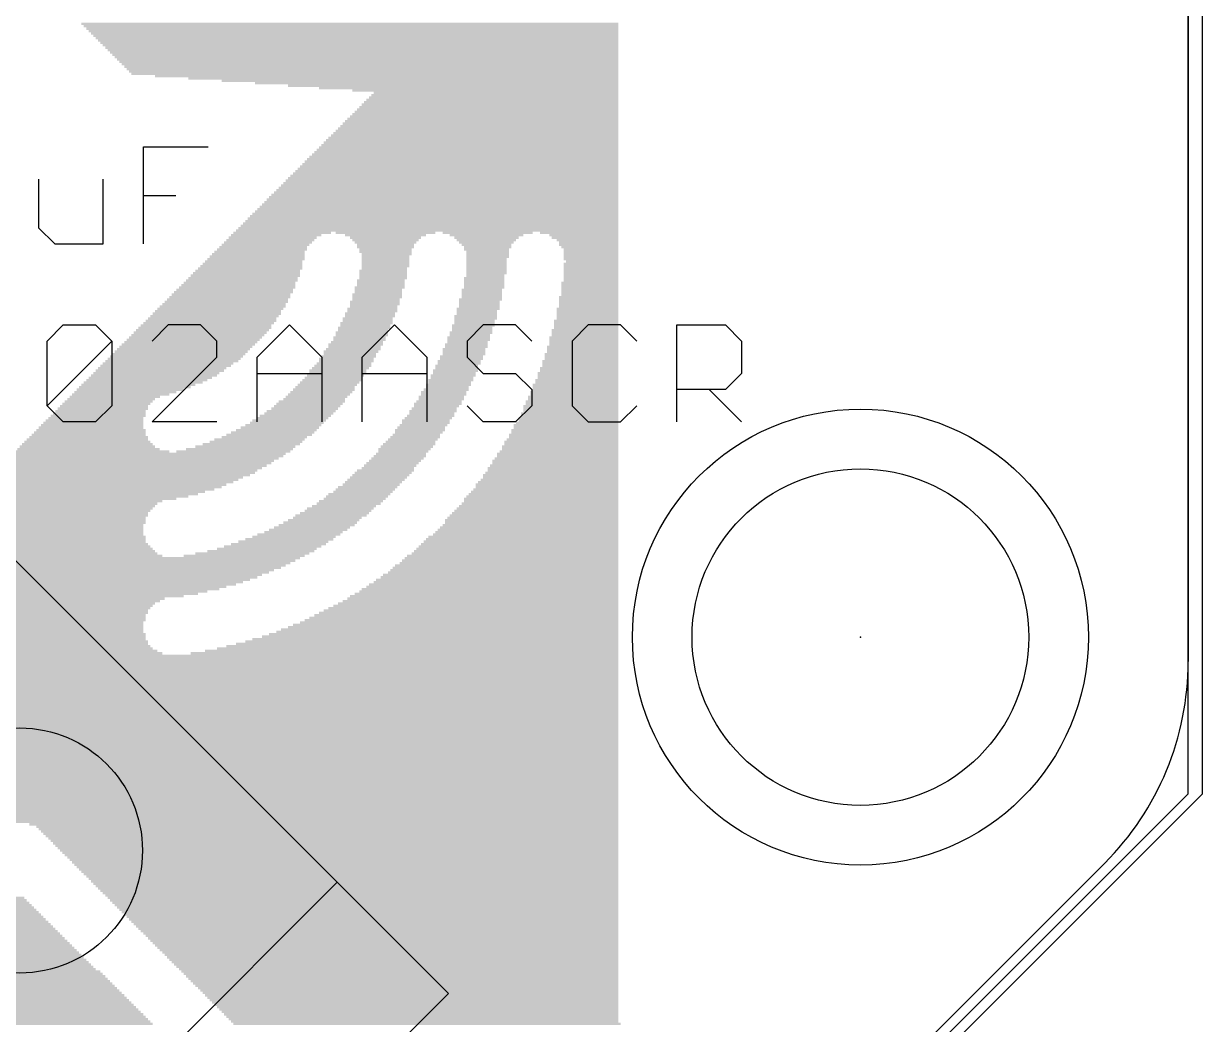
# Model space of a CAD drawing. Extents: x -40.8 to 40.8, y -42.1 to 43.9.
# Drawn here: x 30.26 to 40.77, y -19.58 to -10.66 of the extents above; entities that cross this region are included whole.
import ezdxf

# ---------------------------------------------------------------- set-up
doc = ezdxf.new("R2010")
doc.units = 0
for name, color, linetype in [('1', 22, 'CONTINUOUS'), ('16', 5, 'CONTINUOUS'), ('17', 82, 'CONTINUOUS'), ('20', 4, 'CONTINUOUS'), ('200', 2, 'CONTINUOUS'), ('21', 2, 'CONTINUOUS'), ('23', 2, 'CONTINUOUS'), ('27', 253, 'CONTINUOUS')]:
    doc.layers.add(name, color=color, linetype=linetype)

# ---------------------------------------------------------------- blocks, each defined once
blk = doc.blocks.new('ROUNDP')
blk.add_circle((0, 0), 0.5)
blk = doc.blocks.new('RECT')
blk.add_solid([(-0.5, -0.5), (0.5, -0.5), (-0.5, 0.5), (0.5, 0.5)])

msp = doc.modelspace()

# ---------------------------------------------------------------- linework, layer by layer
at = {"layer": '1'}
for p, q in [((40.767, -17.526), (40.767, 17.272)), ((17.526, -40.767), (40.767, -17.526))]:
    msp.add_line(p, q, dxfattribs=at)
at = {"layer": '16'}
for p, q in [((40.64, -17.526), (40.64, 17.272)), ((17.399, -40.767), (40.64, -17.526))]:
    msp.add_line(p, q, dxfattribs=at)
at = {"layer": '20'}
for p, q in [((40.64, 16.3469), (40.64, -16.3469)), ((39.8961, -18.143), (18.143, -39.8961))]:
    msp.add_line(p, q, dxfattribs=at)
msp.add_circle((37.719, -16.129), 1.5, dxfattribs=at)
msp.add_arc((38.1, -16.3469), 2.54, 315, 0, dxfattribs=at)
at = {"layer": '21'}
for p, q in [((33.0572, -18.3141), (29.0974, -14.3543)), ((28.1075, -23.2638), (33.0572, -18.3141)), ((34.0472, -19.304), (33.0572, -18.3141)), ((29.0974, -24.2537), (34.0472, -19.304))]:
    msp.add_line(p, q, dxfattribs=at)
msp.add_circle((37.719, -16.129), 2.032, dxfattribs=at)
at = {"layer": '23'}
msp.add_point((37.719, -16.129), dxfattribs=at)
at = {"layer": '27'}
for p, q in [((31.3308, -12.6238), (31.3308, -11.7595)), ((31.3308, -11.7595), (31.907, -11.7595)), ((30.3952, -12.0476), (30.3952, -12.4797)), ((30.9715, -12.6238), (30.9715, -12.0476)), ((31.3308, -12.1916), (31.6189, -12.1916)), ((30.3952, -12.4797), (30.5393, -12.6238)), ((30.5393, -12.6238), (30.9715, -12.6238)), ((30.4713, -13.491), (30.6154, -13.347)), ((30.6154, -13.347), (30.9035, -13.347)), ((30.9035, -13.347), (31.0475, -13.491)), ((31.5509, -13.347), (31.4068, -13.491)), ((31.839, -13.347), (31.5509, -13.347)), ((31.983, -13.491), (31.839, -13.347)), ((32.3423, -13.6351), (32.6304, -13.347)), ((32.6304, -13.347), (32.9186, -13.6351)), ((33.2779, -13.6351), (33.566, -13.347)), ((33.566, -13.347), (33.8541, -13.6351)), ((34.3574, -13.347), (34.2134, -13.491)), ((34.6455, -13.347), (34.3574, -13.347)), ((34.7896, -13.491), (34.6455, -13.347)), ((35.2929, -13.347), (35.1489, -13.491)), ((35.5811, -13.347), (35.2929, -13.347)), ((35.7251, -13.491), (35.5811, -13.347)), ((36.0844, -14.2113), (36.0844, -13.347)), ((36.0844, -13.347), (36.5166, -13.347)), ((36.5166, -13.347), (36.6606, -13.491)), ((30.4713, -14.0672), (30.4713, -13.491)), ((30.4713, -14.0672), (31.0475, -13.491)), ((31.0475, -13.491), (31.0475, -14.0672)), ((31.983, -13.6351), (31.983, -13.491)), ((34.2134, -13.491), (34.2134, -13.6351)), ((35.1489, -13.491), (35.1489, -14.0672)), ((36.6606, -13.491), (36.6606, -13.7791)), ((31.4068, -14.2113), (31.983, -13.6351)), ((32.3423, -14.2113), (32.3423, -13.6351)), ((32.9186, -13.6351), (32.9186, -14.2113)), ((33.2779, -14.2113), (33.2779, -13.6351)), ((33.8541, -13.6351), (33.8541, -14.2113)), ((34.2134, -13.6351), (34.3574, -13.7791)), ((32.3423, -13.7791), (32.9186, -13.7791)), ((33.2779, -13.7791), (33.8541, -13.7791)), ((34.3574, -13.7791), (34.6455, -13.7791)), ((34.6455, -13.7791), (34.7896, -13.9232)), ((36.6606, -13.7791), (36.5166, -13.9232)), ((34.7896, -13.9232), (34.7896, -14.0672)), ((36.5166, -13.9232), (36.0844, -13.9232)), ((36.3725, -13.9232), (36.6606, -14.2113)), ((30.6154, -14.2113), (30.4713, -14.0672)), ((31.0475, -14.0672), (30.9035, -14.2113)), ((34.3574, -14.2113), (34.2134, -14.0672)), ((34.7896, -14.0672), (34.6455, -14.2113)), ((35.1489, -14.0672), (35.2929, -14.2113)), ((35.5811, -14.2113), (35.7251, -14.0672)), ((30.9035, -14.2113), (30.6154, -14.2113)), ((31.983, -14.2113), (31.4068, -14.2113)), ((34.6455, -14.2113), (34.3574, -14.2113)), ((35.2929, -14.2113), (35.5811, -14.2113))]:
    msp.add_line(p, q, dxfattribs=at)

# ---------------------------------------------------------------- block references
at = {"layer": '17', "xscale": 2.1844, "yscale": 2.1844, "rotation": 45}
msp.add_blockref('ROUNDP', (30.2288, -18.0312), dxfattribs=at)
msp.add_blockref('ROUNDP', (30.2288, -18.0312), dxfattribs=at)
at = {"layer": '200', "yscale": 0.0212}
for p, xscale in [((33.1692, -10.6633), 4.7844), ((33.1798, -10.6844), 4.7632), ((33.1904, -10.7056), 4.7421), ((33.2009, -10.7268), 4.7209), ((33.2116, -10.748), 4.6997), ((33.2221, -10.7691), 4.6786), ((33.2327, -10.7903), 4.6574), ((33.2433, -10.8115), 4.6362), ((33.2539, -10.8326), 4.615), ((33.2645, -10.8538), 4.5939), ((33.2751, -10.875), 4.5727), ((33.2857, -10.8961), 4.5515), ((33.2962, -10.9173), 4.5304), ((33.3068, -10.9385), 4.5092), ((33.3174, -10.9597), 4.488), ((33.328, -10.9808), 4.4669), ((33.3386, -11.002), 4.4457), ((33.3492, -11.0232), 4.4245), ((33.3597, -11.0443), 4.4033), ((33.3703, -11.0655), 4.3822), ((33.3809, -11.0867), 4.361), ((33.3915, -11.1078), 4.3398), ((33.4974, -11.129), 4.1281), ((33.6455, -11.1502), 3.8318), ((33.7937, -11.1714), 3.5354), ((33.9419, -11.1925), 3.239), ((34.0901, -11.2137), 2.9426), ((34.2277, -11.2349), 2.6674), ((34.3759, -11.256), 2.371), ((34.4394, -11.3407), 2.244), ((34.45, -11.3195), 2.2228), ((34.4606, -11.2984), 2.2017), ((34.4712, -11.2772), 2.1805), ((34.3865, -11.4466), 2.3499), ((34.3971, -11.4254), 2.3287), ((34.4077, -11.4042), 2.3075), ((34.4183, -11.3831), 2.2863), ((34.4288, -11.3619), 2.2652), ((34.3336, -11.5524), 2.4557), ((34.3441, -11.5312), 2.4345), ((34.3547, -11.5101), 2.4134), ((34.3653, -11.4889), 2.3922), ((34.3759, -11.4677), 2.371), ((34.2806, -11.6583), 2.5616), ((34.2912, -11.6371), 2.5404), ((34.3018, -11.6159), 2.5192), ((34.3124, -11.5948), 2.498), ((34.3229, -11.5736), 2.4769), ((34.2277, -11.7641), 2.6674), ((34.2383, -11.7429), 2.6462), ((34.2489, -11.7218), 2.6251), ((34.2595, -11.7006), 2.6039), ((34.2701, -11.6794), 2.5827), ((34.1748, -11.87), 2.7733), ((34.1853, -11.8488), 2.7521), ((34.196, -11.8276), 2.7309), ((34.2066, -11.8065), 2.7097), ((34.2171, -11.7853), 2.6886), ((34.1219, -11.9758), 2.8791), ((34.1324, -11.9546), 2.8579), ((34.143, -11.9335), 2.8368), ((34.1536, -11.9123), 2.8156), ((34.1642, -11.8911), 2.7944), ((34.0689, -12.0817), 2.985), ((34.0795, -12.0605), 2.9638), ((34.0901, -12.0393), 2.9426), ((34.1007, -12.0182), 2.9214), ((34.1112, -11.997), 2.9003), ((34.016, -12.1875), 3.0908), ((34.0266, -12.1663), 3.0696), ((34.0372, -12.1452), 3.0485), ((34.0478, -12.124), 3.0273), ((34.0584, -12.1028), 3.0061), ((33.9631, -12.2934), 3.1967), ((33.9736, -12.2722), 3.1755), ((33.9843, -12.251), 3.1543), ((33.9948, -12.2299), 3.1331), ((34.0054, -12.2087), 3.112), ((33.9102, -12.3992), 3.3025), ((33.9207, -12.378), 3.2813), ((33.9313, -12.3569), 3.2602), ((33.9419, -12.3357), 3.239), ((33.9525, -12.3145), 3.2178), ((33.8572, -12.5051), 3.4084), ((33.8678, -12.4839), 3.3872), ((33.8784, -12.4627), 3.366), ((33.889, -12.4416), 3.3448), ((33.8996, -12.4204), 3.3237), ((32.4389, -12.6109), 0.7833), ((32.4601, -12.5897), 0.7833), ((32.4811, -12.5686), 0.7833), ((32.513, -12.5474), 0.8045), ((32.5659, -12.5262), 0.8679), ((33.4868, -12.5262), 0.8891), ((33.4868, -12.5474), 0.7197), ((33.4868, -12.5686), 0.6351), ((33.4868, -12.5897), 0.5927), ((33.4868, -12.6109), 0.5505), ((34.3971, -12.5262), 0.8045), ((34.3865, -12.5474), 0.6563), ((34.3865, -12.5686), 0.5716), ((34.3865, -12.5897), 0.5292), ((34.3865, -12.6109), 0.4869), ((35.2121, -12.5262), 0.6986), ((35.2544, -12.5474), 0.6139), ((35.2651, -12.5686), 0.5927), ((35.2862, -12.5897), 0.5504), ((35.2968, -12.6109), 0.5292), ((32.3542, -12.7168), 0.8257), ((32.3648, -12.6956), 0.8045), ((32.3859, -12.6744), 0.8044), ((32.3965, -12.6533), 0.7832), ((32.4177, -12.6321), 0.7833), ((33.4868, -12.6321), 0.5081), ((33.4868, -12.6533), 0.5081), ((33.4868, -12.6744), 0.4657), ((33.4868, -12.6956), 0.4657), ((33.4974, -12.7168), 0.4445), ((34.3865, -12.6321), 0.4446), ((34.3971, -12.6533), 0.4234), ((34.3865, -12.6744), 0.4022), ((34.3971, -12.6956), 0.3811), ((34.3971, -12.7168), 0.3811), ((35.2968, -12.6321), 0.5292), ((35.3073, -12.6533), 0.5081), ((35.318, -12.6744), 0.4869), ((35.318, -12.6956), 0.4869), ((35.318, -12.7168), 0.4869), ((32.2906, -12.8226), 0.9103), ((32.3013, -12.8014), 0.8891), ((32.3118, -12.7803), 0.868), ((32.333, -12.7591), 0.868), ((32.3436, -12.7379), 0.8468), ((33.4868, -12.7379), 0.4234), ((33.4868, -12.7591), 0.4234), ((33.4868, -12.7803), 0.4234), ((33.4868, -12.8014), 0.4234), ((33.4868, -12.8226), 0.4234), ((34.3971, -12.7379), 0.3811), ((34.3865, -12.7591), 0.3599), ((34.3865, -12.7803), 0.3599), ((34.3865, -12.8014), 0.3599), ((34.3865, -12.8226), 0.3599), ((35.318, -12.7379), 0.4869), ((35.318, -12.7591), 0.4869), ((35.318, -12.8014), 0.4869), ((35.318, -12.8226), 0.4869), ((35.3285, -12.7803), 0.4657), ((32.2165, -12.9285), 0.9739), ((32.2377, -12.9073), 0.9738), ((32.2483, -12.8861), 0.9526), ((32.2589, -12.865), 0.9314), ((32.2801, -12.8438), 0.9315), ((33.4656, -12.865), 0.4234), ((33.4656, -12.8861), 0.4234), ((33.4656, -12.9073), 0.4234), ((33.4656, -12.9285), 0.4234), ((33.4762, -12.8438), 0.4022), ((34.3653, -12.9285), 0.3599), ((34.3759, -12.9073), 0.3388), ((34.3865, -12.8438), 0.3599), ((34.3865, -12.865), 0.3599), ((34.3865, -12.8861), 0.3599), ((35.318, -12.8438), 0.4869), ((35.318, -12.865), 0.4869), ((35.318, -12.8861), 0.4869), ((35.318, -12.9073), 0.4869), ((35.318, -12.9285), 0.4869), ((32.1425, -13.0343), 1.0373), ((32.1637, -13.0132), 1.0373), ((32.1742, -12.992), 1.0162), ((32.1848, -12.9708), 0.995), ((32.206, -12.9496), 0.995), ((33.4338, -13.0132), 0.4446), ((33.4232, -13.0343), 0.4234), ((33.4444, -12.9496), 0.4234), ((33.4444, -12.9708), 0.4234), ((33.4444, -12.992), 0.4234), ((34.3441, -13.0343), 0.3599), ((34.3653, -12.9496), 0.3599), ((34.3653, -12.9708), 0.3599), ((34.3653, -12.992), 0.3599), ((34.3653, -13.0132), 0.3599), ((35.3073, -12.9708), 0.5081), ((35.3073, -12.992), 0.5081), ((35.3073, -13.0132), 0.5081), ((35.3073, -13.0343), 0.5081), ((35.318, -12.9496), 0.4869), ((32.0684, -13.1402), 1.1009), ((32.0789, -13.119), 1.0797), ((32.1001, -13.0978), 1.0797), ((32.1108, -13.0767), 1.0585), ((32.1319, -13.0555), 1.0585), ((33.3915, -13.1402), 0.4446), ((33.4126, -13.0767), 0.4445), ((33.4126, -13.0978), 0.4445), ((33.4021, -13.119), 0.4234), ((33.4232, -13.0555), 0.4234), ((34.3229, -13.1402), 0.3599), ((34.3336, -13.119), 0.3811), ((34.3441, -13.0555), 0.3599), ((34.3441, -13.0767), 0.3599), ((34.3441, -13.0978), 0.3599), ((35.2968, -13.0978), 0.5292), ((35.2968, -13.119), 0.5292), ((35.2968, -13.1402), 0.5292), ((35.3073, -13.0555), 0.5081), ((35.3073, -13.0767), 0.5081), ((31.9837, -13.246), 1.1432), ((31.9943, -13.2248), 1.122), ((32.0154, -13.2037), 1.122), ((32.0366, -13.1825), 1.122), ((32.0472, -13.1613), 1.1008), ((33.3492, -13.246), 0.4445), ((33.3703, -13.2037), 0.4446), ((33.3703, -13.2248), 0.4446), ((33.3915, -13.1613), 0.4446), ((33.3809, -13.1825), 0.4234), ((34.3124, -13.2037), 0.381), ((34.3018, -13.2248), 0.3598), ((34.3018, -13.246), 0.3598), ((34.3229, -13.1613), 0.3599), ((34.3229, -13.1825), 0.3599), ((35.2862, -13.2037), 0.5504), ((35.2862, -13.2248), 0.5504), ((35.2862, -13.246), 0.5504), ((35.2968, -13.1613), 0.5292), ((35.2968, -13.1825), 0.5292), ((31.8884, -13.3519), 1.1644), ((31.9096, -13.3307), 1.1644), ((31.9308, -13.3095), 1.1643), ((31.9413, -13.2884), 1.1431), ((31.9625, -13.2672), 1.1432), ((33.3174, -13.3307), 0.4658), ((33.3068, -13.3519), 0.4446), ((33.328, -13.2884), 0.4446), ((33.328, -13.3095), 0.4446), ((33.3492, -13.2672), 0.4445), ((34.2701, -13.3519), 0.3811), ((34.2912, -13.2672), 0.381), ((34.2912, -13.2884), 0.381), ((34.2807, -13.3095), 0.3599), ((34.2807, -13.3307), 0.3599), ((35.2756, -13.3095), 0.5716), ((35.2756, -13.3307), 0.5716), ((35.2756, -13.3519), 0.5716), ((35.2862, -13.2672), 0.5504), ((35.2862, -13.2884), 0.5504), ((31.7932, -13.4577), 1.1855), ((31.8144, -13.4365), 1.1855), ((31.8355, -13.4154), 1.1856), ((31.8567, -13.3942), 1.1855), ((31.8779, -13.373), 1.1855), ((33.2539, -13.4577), 0.4658), ((33.2751, -13.4154), 0.4657), ((33.2751, -13.4365), 0.4657), ((33.2857, -13.3942), 0.4445), ((33.2963, -13.373), 0.4657), ((34.2277, -13.4577), 0.381), ((34.2489, -13.4154), 0.3811), ((34.2383, -13.4365), 0.3599), ((34.2595, -13.373), 0.3599), ((34.2595, -13.3942), 0.3599), ((35.2544, -13.4577), 0.6139), ((35.2651, -13.3942), 0.5927), ((35.2651, -13.4154), 0.5927), ((35.2651, -13.4365), 0.5927), ((35.2756, -13.373), 0.5716), ((31.7085, -13.5424), 1.1855), ((31.7297, -13.5212), 1.1855), ((31.7508, -13.5001), 1.1855), ((31.772, -13.4789), 1.1855), ((33.2221, -13.5212), 0.4869), ((33.2116, -13.5424), 0.4657), ((33.2327, -13.5001), 0.4658), ((33.2539, -13.4789), 0.4658), ((34.2066, -13.5212), 0.3811), ((34.2066, -13.5424), 0.3811), ((34.2277, -13.4789), 0.381), ((34.2172, -13.5001), 0.3599), ((35.2439, -13.5424), 0.6351), ((35.2544, -13.4789), 0.6139), ((35.2544, -13.5001), 0.6139), ((35.2544, -13.5212), 0.6139), ((31.6027, -13.6482), 1.1855), ((31.6238, -13.6271), 1.1856), ((31.645, -13.6059), 1.1855), ((31.6662, -13.5847), 1.1855), ((31.6873, -13.5636), 1.1856), ((33.1375, -13.6482), 0.4869), ((33.1587, -13.6271), 0.4869), ((33.1797, -13.5847), 0.4869), ((33.1692, -13.6059), 0.4658), ((33.2009, -13.5636), 0.4869), ((34.1642, -13.6271), 0.381), ((34.1642, -13.6482), 0.381), ((34.1853, -13.5636), 0.3811), ((34.1853, -13.5847), 0.3811), ((34.1853, -13.6059), 0.3811), ((35.2332, -13.6059), 0.6563), ((35.2332, -13.6271), 0.6563), ((35.2332, -13.6482), 0.6563), ((35.2439, -13.5636), 0.6351), ((35.2439, -13.5847), 0.6351), ((31.4756, -13.7541), 1.1432), ((31.4968, -13.7329), 1.1432), ((31.5286, -13.7118), 1.1643), ((31.5497, -13.6906), 1.1644), ((31.5815, -13.6694), 1.1855), ((33.0633, -13.7541), 0.5081), ((33.0846, -13.7329), 0.5081), ((33.1057, -13.7118), 0.508), ((33.1163, -13.6906), 0.4869), ((33.1375, -13.6694), 0.4869), ((34.1113, -13.7541), 0.4022), ((34.1219, -13.7118), 0.3811), ((34.1219, -13.7329), 0.3811), ((34.1431, -13.6694), 0.3811), ((34.1431, -13.6906), 0.3811), ((35.2121, -13.7329), 0.6986), ((35.2121, -13.7541), 0.6986), ((35.2227, -13.6694), 0.6774), ((35.2227, -13.6906), 0.6774), ((35.2227, -13.7118), 0.6774), ((31.3275, -13.8599), 1.0585), ((31.3592, -13.8388), 1.0797), ((31.3909, -13.8176), 1.1008), ((31.4227, -13.7964), 1.122), ((31.4439, -13.7753), 1.1221), ((32.9892, -13.8599), 0.5293), ((33.0104, -13.8388), 0.5293), ((33.0211, -13.8176), 0.5081), ((33.0421, -13.7964), 0.5081), ((33.0633, -13.7753), 0.5081), ((34.0689, -13.8388), 0.4022), ((34.0584, -13.8599), 0.3811), ((34.0901, -13.7964), 0.4022), ((34.0795, -13.8176), 0.381), ((34.1007, -13.7753), 0.381), ((35.191, -13.8388), 0.7409), ((35.191, -13.8599), 0.7409), ((35.2015, -13.7753), 0.7198), ((35.2015, -13.7964), 0.7198), ((35.2015, -13.8176), 0.7198), ((31.1263, -13.9658), 0.868), ((31.1687, -13.9446), 0.9103), ((31.211, -13.9235), 0.9526), ((31.2533, -13.9023), 0.995), ((31.2851, -13.8811), 1.0162), ((32.894, -13.9658), 0.5504), ((32.9152, -13.9446), 0.5504), ((32.9363, -13.9235), 0.5504), ((32.9469, -13.9023), 0.5292), ((32.9681, -13.8811), 0.5292), ((34.0054, -13.9446), 0.4022), ((34.0054, -13.9658), 0.4022), ((34.0266, -13.9235), 0.4022), ((34.0372, -13.9023), 0.3811), ((34.0478, -13.8811), 0.4023), ((35.1698, -13.9446), 0.7833), ((35.1698, -13.9658), 0.7833), ((35.1804, -13.8811), 0.7621), ((35.1804, -13.9023), 0.7621), ((35.1804, -13.9235), 0.7621), ((30.9782, -14.0716), 0.7833), ((30.9992, -14.0505), 0.7833), ((31.0205, -14.0293), 0.7833), ((31.0417, -14.0081), 0.7833), ((31.0734, -13.987), 0.8045), ((32.7882, -14.0716), 0.5927), ((32.8093, -14.0505), 0.5928), ((32.8305, -14.0293), 0.5928), ((32.8516, -14.0081), 0.5505), ((32.8728, -13.987), 0.5504), ((33.9525, -14.0505), 0.4234), ((33.9419, -14.0716), 0.4022), ((33.9631, -14.0293), 0.4022), ((33.9843, -13.987), 0.4023), ((33.9843, -14.0081), 0.4023), ((35.138, -14.0716), 0.8468), ((35.1486, -14.0293), 0.8256), ((35.1486, -14.0505), 0.8256), ((35.1592, -13.987), 0.8044), ((35.1592, -14.0081), 0.8044), ((30.904, -14.1775), 0.8468), ((30.9252, -14.1563), 0.8468), ((30.9358, -14.1352), 0.8256), ((30.9464, -14.114), 0.8045), ((30.9676, -14.0928), 0.8045), ((32.6611, -14.1775), 0.6351), ((32.6823, -14.1563), 0.6351), ((32.7141, -14.1352), 0.6139), ((32.7353, -14.114), 0.6139), ((32.767, -14.0928), 0.5928), ((33.8678, -14.1775), 0.4234), ((33.889, -14.1563), 0.4234), ((33.9102, -14.114), 0.4234), ((33.8996, -14.1352), 0.4022), ((33.9207, -14.0928), 0.4023), ((35.1168, -14.1775), 0.8891), ((35.1274, -14.1352), 0.868), ((35.1274, -14.1563), 0.868), ((35.138, -14.0928), 0.8468), ((35.138, -14.114), 0.8468), ((30.8617, -14.2833), 0.9738), ((30.8617, -14.2622), 0.9315), ((30.8723, -14.241), 0.9103), ((30.8829, -14.2198), 0.8891), ((30.8934, -14.1987), 0.868), ((32.5129, -14.2833), 0.7198), ((32.5447, -14.2622), 0.6986), ((32.5765, -14.241), 0.6775), ((32.6082, -14.2198), 0.6562), ((32.6294, -14.1987), 0.6563), ((33.7937, -14.2833), 0.4446), ((33.8043, -14.2622), 0.4234), ((33.8255, -14.241), 0.4234), ((33.8466, -14.1987), 0.4234), ((33.8466, -14.2198), 0.4234), ((35.0851, -14.2833), 0.9526), ((35.0956, -14.241), 0.9315), ((35.0956, -14.2622), 0.9315), ((35.1063, -14.2198), 0.9103), ((35.1168, -14.1987), 0.8891), ((30.8299, -14.3892), 1.122), ((30.83, -14.368), 1.0797), ((30.8406, -14.3469), 1.0585), ((30.8405, -14.3257), 1.0162), ((30.8511, -14.3045), 0.995), ((32.333, -14.3892), 0.8256), ((32.3648, -14.368), 0.8045), ((32.407, -14.3469), 0.7621), ((32.4494, -14.3257), 0.7621), ((32.4812, -14.3045), 0.741), ((33.7091, -14.3892), 0.4445), ((33.7302, -14.368), 0.4446), ((33.7514, -14.3469), 0.4446), ((33.762, -14.3257), 0.4234), ((33.7831, -14.3045), 0.4234), ((35.0534, -14.3892), 1.0161), ((35.0639, -14.368), 0.995), ((35.0745, -14.3257), 0.9738), ((35.0745, -14.3469), 0.9738), ((35.0851, -14.3045), 0.9526), ((31.3803, -14.495), 2.4345), ((30.8723, -14.4739), 1.3761), ((30.8405, -14.4527), 1.2702), ((30.83, -14.4315), 1.2067), ((30.8299, -14.4104), 1.1644), ((32.1319, -14.4739), 1.0162), ((32.1848, -14.4527), 0.9526), ((32.2377, -14.4315), 0.8891), ((32.2906, -14.4104), 0.8679), ((33.6243, -14.495), 0.4445), ((33.6561, -14.4527), 0.4658), ((33.6455, -14.4739), 0.4446), ((33.6773, -14.4315), 0.4658), ((33.6985, -14.4104), 0.4657), ((35.0216, -14.495), 1.0797), ((35.0322, -14.4739), 1.0585), ((35.0428, -14.4315), 1.0373), ((35.0428, -14.4527), 1.0373), ((35.0534, -14.4104), 1.0161), ((30.2055, -14.6009), 4.4457), ((30.2371, -14.5797), 4.4669), ((31.2957, -14.5586), 2.3922), ((31.3274, -14.5374), 2.4134), ((31.3592, -14.5162), 2.4345), ((33.5291, -14.6009), 0.4658), ((33.5502, -14.5797), 0.4657), ((33.5714, -14.5586), 0.4657), ((33.5926, -14.5374), 0.4658), ((33.6138, -14.5162), 0.4657), ((34.9898, -14.6009), 1.1432), ((35.0004, -14.5586), 1.122), ((35.0004, -14.5797), 1.122), ((35.011, -14.5374), 1.1008), ((35.0216, -14.5162), 1.0797), ((30.0467, -14.7068), 4.3399), ((30.089, -14.6856), 4.3822), ((30.1207, -14.6644), 4.4034), ((30.1419, -14.6432), 4.4034), ((30.1737, -14.6221), 4.4245), ((33.4233, -14.7068), 0.5081), ((33.4445, -14.6856), 0.5081), ((33.4656, -14.6644), 0.5081), ((33.4868, -14.6432), 0.5081), ((33.508, -14.6221), 0.4657), ((34.9581, -14.6856), 1.2067), ((34.9581, -14.7068), 1.2067), ((34.9687, -14.6644), 1.1855), ((34.9793, -14.6221), 1.1643), ((34.9793, -14.6432), 1.1643), ((29.8667, -14.8126), 4.1916), ((29.909, -14.7914), 4.234), ((29.9408, -14.7703), 4.2552), ((29.9832, -14.7491), 4.2975), ((30.0149, -14.7279), 4.3187), ((33.3068, -14.8126), 0.5292), ((33.328, -14.7914), 0.5292), ((33.3597, -14.7703), 0.5081), ((33.3809, -14.7491), 0.508), ((33.4021, -14.7279), 0.5081), ((34.9157, -14.8126), 1.2914), ((34.9263, -14.7703), 1.2702), ((34.9263, -14.7914), 1.2702), ((34.9369, -14.7491), 1.249), ((34.9475, -14.7279), 1.2278), ((29.5809, -14.9184), 3.8318), ((29.655, -14.8973), 3.9376), ((29.7185, -14.8761), 4.0223), ((29.7714, -14.8549), 4.0858), ((29.8138, -14.8338), 4.1281), ((33.1798, -14.9184), 0.5716), ((33.2116, -14.8973), 0.5505), ((33.2327, -14.8761), 0.5504), ((33.2539, -14.8549), 0.5504), ((33.2857, -14.8338), 0.5293), ((34.8734, -14.8973), 1.376), ((34.8734, -14.9184), 1.376), ((34.8839, -14.8761), 1.3549), ((34.8946, -14.8549), 1.3337), ((34.9051, -14.8338), 1.3125), ((29.4645, -15.0243), 3.8106), ((29.4856, -15.0031), 3.8106), ((29.5068, -14.982), 3.8106), ((29.528, -14.9608), 3.8106), ((29.5491, -14.9396), 3.8106), ((33.0316, -15.0243), 0.614), ((33.0633, -15.0031), 0.5927), ((33.0845, -14.982), 0.5928), ((33.1163, -14.9608), 0.5716), ((33.1586, -14.9396), 0.5716), ((34.8205, -15.0243), 1.4819), ((34.8311, -15.0031), 1.4607), ((34.8417, -14.982), 1.4395), ((34.8522, -14.9608), 1.4184), ((34.8628, -14.9396), 1.3972), ((29.3904, -15.1301), 3.8741), ((29.4116, -15.109), 3.8741), ((29.4221, -15.0878), 3.853), ((29.4327, -15.0666), 3.8318), ((29.4539, -15.0455), 3.8318), ((32.8728, -15.1301), 0.6774), ((32.9046, -15.109), 0.6563), ((32.9364, -15.0878), 0.6351), ((32.9681, -15.0666), 0.614), ((32.9999, -15.0455), 0.6351), ((34.7781, -15.1301), 1.5666), ((34.7887, -15.0878), 1.5454), ((34.7887, -15.109), 1.5454), ((34.7993, -15.0666), 1.5242), ((34.8099, -15.0455), 1.5031), ((29.3481, -15.236), 4.0011), ((29.348, -15.2148), 3.9588), ((29.3586, -15.1937), 3.9376), ((29.3692, -15.1725), 3.9164), ((29.3798, -15.1513), 3.8953), ((32.6717, -15.236), 0.741), ((32.7141, -15.2148), 0.7409), ((32.7564, -15.1937), 0.6986), ((32.7987, -15.1725), 0.6986), ((32.8305, -15.1513), 0.6774), ((34.7146, -15.236), 1.6936), ((34.7358, -15.2148), 1.6512), ((34.7463, -15.1937), 1.6301), ((34.757, -15.1725), 1.6089), ((34.7675, -15.1513), 1.5877), ((29.3269, -15.3418), 4.1705), ((29.3269, -15.3207), 4.1281), ((29.3269, -15.2995), 4.0859), ((29.3269, -15.2783), 4.0435), ((29.3375, -15.2572), 4.0223), ((32.4282, -15.3418), 0.8891), ((32.4812, -15.3207), 0.868), ((32.5341, -15.2995), 0.8468), ((32.5765, -15.2783), 0.8045), ((32.6294, -15.2572), 0.7833), ((34.6617, -15.3418), 1.7994), ((34.6722, -15.3207), 1.7783), ((34.6829, -15.2995), 1.7571), ((34.6934, -15.2783), 1.7359), ((34.704, -15.2572), 1.7148), ((29.9091, -15.4477), 5.5465), ((29.9408, -15.4265), 5.5677), ((29.3375, -15.4054), 4.3187), ((29.3269, -15.3842), 4.2551), ((29.3269, -15.363), 4.2129), ((32.2272, -15.4054), 1.0797), ((32.3013, -15.3842), 1.0161), ((32.3754, -15.363), 0.9527), ((34.5982, -15.4477), 1.9265), ((34.6088, -15.4265), 1.9053), ((34.6194, -15.4054), 1.8841), ((34.6405, -15.3842), 1.8418), ((34.6511, -15.363), 1.8206), ((29.7397, -15.5535), 5.4195), ((29.7715, -15.5324), 5.4407), ((29.8138, -15.5112), 5.4831), ((29.8455, -15.49), 5.5042), ((29.8773, -15.4689), 5.5254), ((34.5346, -15.5535), 2.0535), ((34.5453, -15.5324), 2.0323), ((34.5558, -15.5112), 2.0111), ((34.5664, -15.49), 1.99), ((34.5876, -15.4689), 1.9476), ((29.5386, -15.6594), 5.2289), ((29.5809, -15.6382), 5.2714), ((29.6233, -15.6171), 5.3137), ((29.6656, -15.5959), 5.356), ((29.6973, -15.5747), 5.3772), ((34.45, -15.6594), 2.2228), ((34.4712, -15.6382), 2.1805), ((34.4817, -15.6171), 2.1593), ((34.5029, -15.5959), 2.117), ((34.5135, -15.5747), 2.0958), ((29.2528, -15.7652), 4.8691), ((29.3269, -15.7441), 4.9749), ((29.3798, -15.7229), 5.0385), ((29.4433, -15.7017), 5.1232), ((29.4856, -15.6806), 5.1655), ((34.3653, -15.7652), 2.3922), ((34.3865, -15.7441), 2.3499), ((34.4077, -15.7229), 2.3075), ((34.4183, -15.7017), 2.2863), ((34.4394, -15.6806), 2.244), ((29.0517, -15.8711), 4.6785), ((29.0728, -15.8499), 4.6786), ((29.094, -15.8288), 4.6786), ((29.1258, -15.8076), 4.6997), ((29.1575, -15.7864), 4.7209), ((34.2701, -15.8711), 2.5827), ((34.2912, -15.8499), 2.5404), ((34.3124, -15.8288), 2.498), ((34.3336, -15.8076), 2.4557), ((34.3547, -15.7864), 2.4134), ((28.9776, -15.9769), 4.7421), ((28.9882, -15.9558), 4.7209), ((28.9987, -15.9346), 4.6998), ((29.0199, -15.9134), 4.6998), ((29.0305, -15.8923), 4.6786), ((34.1642, -15.9769), 2.7944), ((34.1853, -15.9558), 2.7521), ((34.2066, -15.9346), 2.7097), ((34.2277, -15.9134), 2.6674), ((34.2489, -15.8923), 2.6251), ((28.9141, -16.0828), 4.8267), ((28.9246, -16.0616), 4.8056), ((28.9352, -16.0405), 4.7844), ((28.9458, -16.0193), 4.7632), ((28.9564, -15.9981), 4.7421), ((34.0372, -16.0828), 3.0485), ((34.0584, -16.0616), 3.0061), ((34.0901, -16.0405), 2.9426), ((34.1112, -16.0193), 2.9003), ((34.143, -15.9981), 2.8368), ((28.8823, -16.1886), 4.975), ((28.8929, -16.1675), 4.9538), ((28.8929, -16.1463), 4.9115), ((28.9035, -16.1251), 4.8903), ((28.9141, -16.104), 4.8691), ((33.8572, -16.1886), 3.4084), ((33.8996, -16.1675), 3.3237), ((33.9313, -16.1463), 3.2602), ((33.9736, -16.1251), 3.1755), ((34.0054, -16.104), 3.112), ((28.9035, -16.2733), 5.1867), ((28.8929, -16.2522), 5.1231), ((28.8823, -16.231), 5.0596), ((28.8823, -16.2098), 5.0173), ((33.6561, -16.2733), 3.8106), ((33.7196, -16.2522), 3.6836), ((33.7726, -16.231), 3.5777), ((33.8149, -16.2098), 3.493), ((30.8829, -16.3792), 9.3571), ((30.8934, -16.358), 9.336), ((30.904, -16.3368), 9.3148), ((30.9146, -16.3157), 9.2936), ((30.9252, -16.2945), 9.2724), ((30.8299, -16.485), 9.463), ((30.8405, -16.4639), 9.4418), ((30.8511, -16.4427), 9.4206), ((30.8617, -16.4215), 9.3995), ((30.8723, -16.4003), 9.3783), ((30.777, -16.5909), 9.5688), ((30.7876, -16.5697), 9.5477), ((30.7982, -16.5485), 9.5265), ((30.8087, -16.5274), 9.5053), ((30.8194, -16.5062), 9.4841), ((30.7241, -16.6967), 9.6747), ((30.7347, -16.6756), 9.6535), ((30.7453, -16.6544), 9.6323), ((30.7558, -16.6332), 9.6112), ((30.7664, -16.612), 9.59), ((30.6712, -16.8026), 9.7805), ((30.6817, -16.7814), 9.7594), ((30.6923, -16.7602), 9.7382), ((30.7029, -16.7391), 9.717), ((30.7135, -16.7179), 9.6958), ((30.6182, -16.9084), 9.8864), ((30.6288, -16.8873), 9.8652), ((30.6394, -16.8661), 9.844), ((30.65, -16.8449), 9.8229), ((30.6606, -16.8237), 9.8017), ((30.5653, -17.0143), 9.9922), ((30.5759, -16.9931), 9.9711), ((30.5865, -16.9719), 9.9499), ((30.5971, -16.9508), 9.9287), ((30.6077, -16.9296), 9.9075), ((30.5124, -17.1201), 10.0981), ((30.523, -17.099), 10.0769), ((30.5336, -17.0778), 10.0557), ((30.5441, -17.0566), 10.0346), ((30.5547, -17.0354), 10.0134), ((30.4595, -17.226), 10.2039), ((30.47, -17.2048), 10.1828), ((30.4806, -17.1836), 10.1616), ((30.4912, -17.1625), 10.1404), ((30.5018, -17.1413), 10.1192), ((30.4065, -17.3318), 10.3098), ((30.4171, -17.3107), 10.2886), ((30.4277, -17.2895), 10.2674), ((30.4383, -17.2683), 10.2463), ((30.4489, -17.2471), 10.2251), ((30.3536, -17.4377), 10.4156), ((30.3642, -17.4165), 10.3945), ((30.3748, -17.3953), 10.3733), ((30.3854, -17.3742), 10.3521), ((30.396, -17.353), 10.3309), ((30.3007, -17.5435), 10.5215), ((30.3113, -17.5224), 10.5003), ((30.3219, -17.5012), 10.4791), ((30.3324, -17.48), 10.458), ((30.343, -17.4589), 10.4368), ((30.2477, -17.6494), 10.6273), ((30.2583, -17.6282), 10.6062), ((30.2689, -17.607), 10.585), ((30.2795, -17.5859), 10.5638), ((30.2901, -17.5647), 10.5426), ((30.1948, -17.7552), 10.7332), ((30.2054, -17.7341), 10.712), ((30.216, -17.7129), 10.6908), ((30.2266, -17.6917), 10.6697), ((30.2371, -17.6705), 10.6485), ((30.1843, -17.7764), 10.7543), ((32.9364, -17.7976), 5.2501), ((32.9681, -17.8187), 5.1866), ((32.9787, -17.8399), 5.1655), ((32.9892, -17.8611), 5.1443), ((32.9999, -17.8822), 5.1231), ((33.0104, -17.9034), 5.102), ((33.021, -17.9246), 5.0808), ((33.0316, -17.9458), 5.0596), ((33.0422, -17.9669), 5.0384), ((33.0528, -17.9881), 5.0173), ((33.0633, -18.0093), 4.9961), ((33.074, -18.0304), 4.9749), ((33.0845, -18.0516), 4.9538), ((33.0951, -18.0728), 4.9326), ((33.1057, -18.0939), 4.9114), ((33.1163, -18.1151), 4.8903), ((33.1269, -18.1363), 4.8691), ((33.1375, -18.1575), 4.8479), ((33.1481, -18.1786), 4.8267), ((33.1586, -18.1998), 4.8056), ((33.1692, -18.221), 4.7844), ((33.1798, -18.2421), 4.7632), ((33.1904, -18.2633), 4.7421), ((33.2009, -18.2845), 4.7209), ((33.2116, -18.3056), 4.6997), ((33.2221, -18.3268), 4.6786), ((33.2327, -18.348), 4.6574), ((33.2433, -18.3692), 4.6362), ((33.2539, -18.3903), 4.615), ((27.1993, -18.4962), 6.224), ((27.1993, -18.475), 6.1817), ((27.1993, -18.4538), 6.1393), ((33.2645, -18.4115), 4.5939), ((33.2751, -18.4327), 4.5727), ((33.2857, -18.4538), 4.5515), ((33.2962, -18.475), 4.5304), ((33.3068, -18.4962), 4.5092), ((27.1993, -18.602), 6.4357), ((27.1993, -18.5809), 6.3933), ((27.1993, -18.5597), 6.351), ((27.1993, -18.5385), 6.3087), ((27.1993, -18.5173), 6.2663), ((33.3174, -18.5173), 4.488), ((33.328, -18.5385), 4.4669), ((33.3386, -18.5597), 4.4457), ((33.3492, -18.5809), 4.4245), ((33.3597, -18.602), 4.4033), ((27.1993, -18.7079), 6.6474), ((27.1993, -18.6867), 6.6051), ((27.1993, -18.6655), 6.5627), ((27.1993, -18.6444), 6.5203), ((27.1993, -18.6232), 6.478), ((33.3703, -18.6232), 4.3822), ((33.3809, -18.6444), 4.361), ((33.3915, -18.6655), 4.3398), ((33.4021, -18.6867), 4.3187), ((33.4126, -18.7079), 4.2975), ((27.1993, -18.8137), 6.8591), ((27.1993, -18.7926), 6.8167), ((27.1993, -18.7714), 6.7744), ((27.1993, -18.7502), 6.7321), ((27.1993, -18.729), 6.6897), ((33.4233, -18.729), 4.2763), ((33.4338, -18.7502), 4.2552), ((33.4444, -18.7714), 4.234), ((33.455, -18.7926), 4.2128), ((33.4656, -18.8137), 4.1916), ((27.1993, -18.9196), 7.0708), ((27.1993, -18.8984), 7.0285), ((27.1993, -18.8772), 6.9861), ((27.1993, -18.8561), 6.9437), ((27.1993, -18.8349), 6.9014), ((33.4762, -18.8349), 4.1705), ((33.4868, -18.8561), 4.1493), ((33.4974, -18.8772), 4.1281), ((33.5079, -18.8984), 4.107), ((33.5185, -18.9196), 4.0858), ((27.2099, -19.0254), 7.2613), ((27.1993, -18.9831), 7.1978), ((27.2099, -19.0043), 7.2189), ((27.1993, -18.9619), 7.1555), ((27.1993, -18.9407), 7.1131), ((33.5291, -18.9407), 4.0646), ((33.5397, -18.9619), 4.0435), ((33.5502, -18.9831), 4.0223), ((33.5609, -19.0043), 4.0011), ((33.5714, -19.0254), 3.9799), ((27.2416, -19.1101), 7.4095), ((27.2204, -19.0889), 7.3671), ((27.2204, -19.0678), 7.3248), ((27.2099, -19.0466), 7.3037), ((33.582, -19.0466), 3.9588), ((33.5926, -19.0678), 3.9376), ((33.6032, -19.0889), 3.9164), ((33.6138, -19.1101), 3.8953), ((27.2628, -19.1948), 7.5365), ((27.2734, -19.216), 7.5577), ((27.2416, -19.1313), 7.4518), ((27.2522, -19.1525), 7.473), ((27.2628, -19.1736), 7.4942), ((33.6243, -19.1313), 3.8741), ((33.635, -19.1525), 3.8529), ((33.6455, -19.1736), 3.8318), ((33.6561, -19.1948), 3.8106), ((33.6667, -19.216), 3.7894), ((27.2945, -19.2583), 7.6), ((27.3051, -19.2795), 7.6212), ((27.3157, -19.3006), 7.6424), ((27.3263, -19.3218), 7.6636), ((27.284, -19.2371), 7.5789), ((33.6773, -19.2371), 3.7682), ((33.6879, -19.2583), 3.7471), ((33.6985, -19.2795), 3.7259), ((33.7091, -19.3006), 3.7047), ((33.7196, -19.3218), 3.6836), ((27.3686, -19.4065), 7.7482), ((27.3792, -19.4277), 7.7694), ((27.3369, -19.343), 7.6847), ((27.3475, -19.3641), 7.7059), ((27.3581, -19.3853), 7.7271), ((33.7302, -19.343), 3.6624), ((33.7408, -19.3641), 3.6412), ((33.7514, -19.3853), 3.6201), ((33.7619, -19.4065), 3.5989), ((33.7726, -19.4277), 3.5777), ((27.4004, -19.4488), 7.7694), ((27.4109, -19.47), 7.7905), ((27.4215, -19.4912), 7.8117), ((27.4428, -19.5123), 7.8117), ((27.4534, -19.5335), 7.8329), ((33.7831, -19.4488), 3.5565), ((33.7937, -19.47), 3.5354), ((33.8043, -19.4912), 3.5142), ((33.8149, -19.5123), 3.493), ((33.8255, -19.5335), 3.4719), ((27.4745, -19.5547), 7.8329), ((27.4851, -19.5758), 7.8541), ((33.8361, -19.5547), 3.4507), ((33.8573, -19.5758), 3.4507)]:
    msp.add_blockref('RECT', p, dxfattribs=dict(at, xscale=xscale))

doc.saveas('drawing.dxf')
